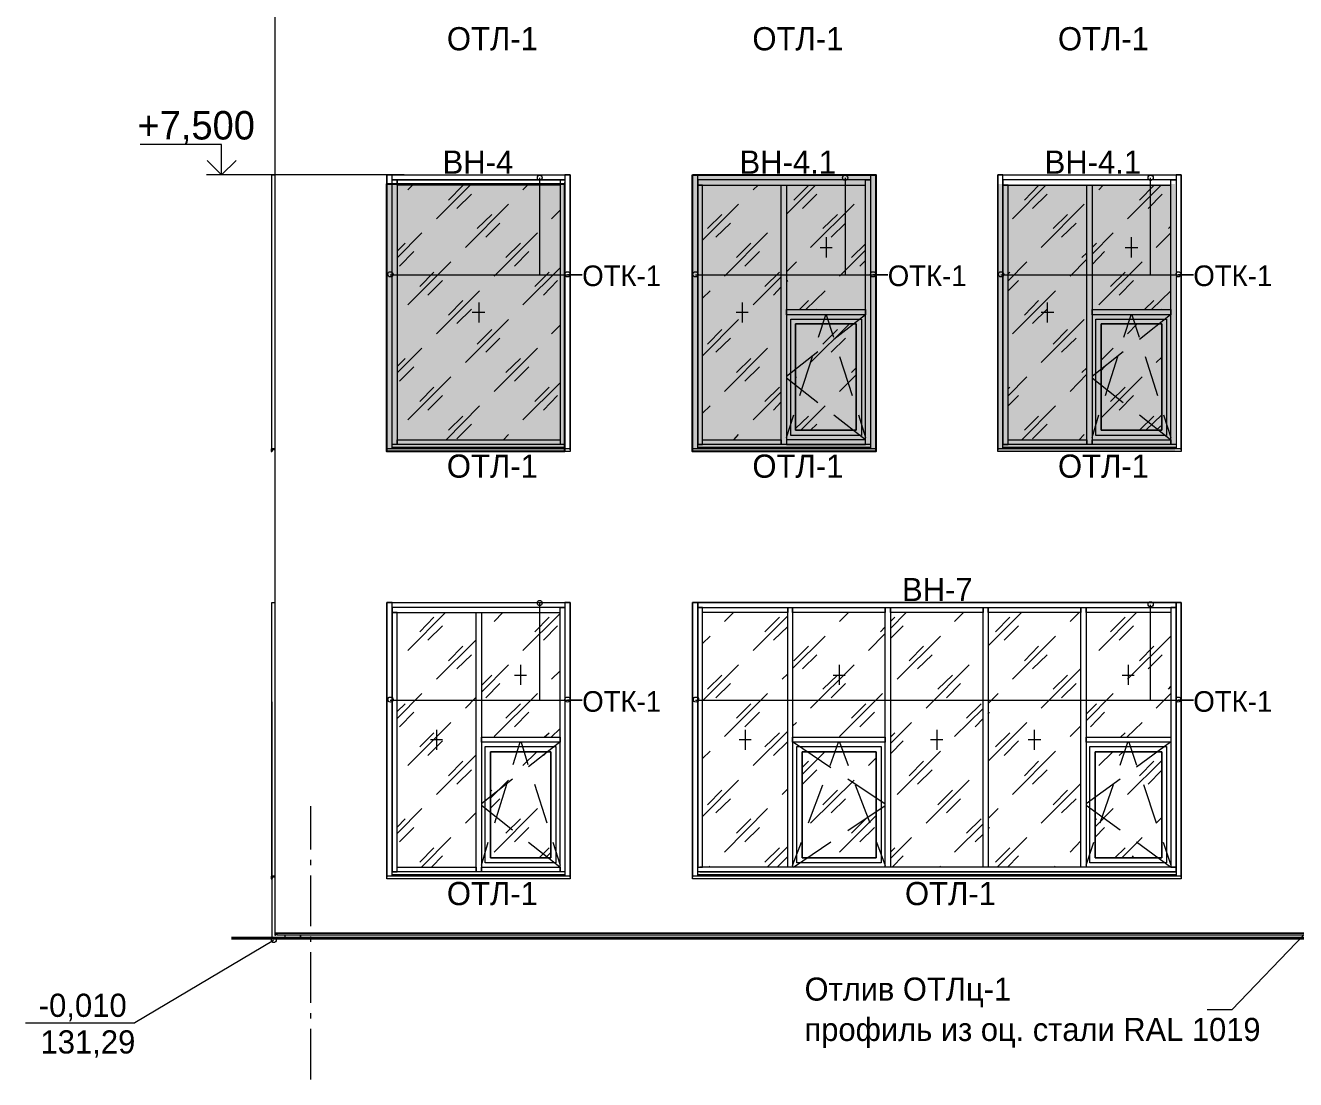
# Model space of a CAD drawing. Header units: millimetres. Extents: x 2294 to 908349, y -83289 to 219220.
# Drawn here: x 314830 to 327714, y 65636 to 76332 of the extents above; entities that cross this region are included whole.
import ezdxf

# ---------------------------------------------------------------- set-up
doc = ezdxf.new("R2010")
doc.units = ezdxf.units.MM
doc.layers.add('PDF _Геометрия', color=7, linetype='Continuous')
doc.layers.add('PDF _Текст', color=7, linetype='Continuous')

msp = doc.modelspace()

# ---------------------------------------------------------------- hatches: boundary and pattern name
at = {"transparency": 33554551}
h = msp.add_hatch(color=3, dxfattribs=at)
h.dxf.hatch_style = 1
h.paths.add_polyline_path([(321597.4, 74816.2), (323455.4, 74816.2), (323455.4, 72009.6), (321597.4, 72009.6)])
h = msp.add_hatch(color=3, dxfattribs=at)
h.dxf.hatch_style = 1
h.paths.add_polyline_path([(318498, 74723), (320297.1, 74723), (320297.1, 72009.6), (318498, 72009.6)])
h = msp.add_hatch(color=3, dxfattribs=at)
h.dxf.hatch_style = 1
h.paths.add_polyline_path([(324692.5, 74723), (326491.6, 74723), (326491.6, 72009.6), (324692.5, 72009.6)])

# ---------------------------------------------------------------- linework, layer by layer
for points in [[(321597.4, 74816.2), (323455.4, 74816.2), (323455.4, 72009.6), (321597.4, 72009.6)], [(318498, 74723), (320297.1, 74723), (320297.1, 72009.6), (318498, 72009.6)]]:
    msp.add_lwpolyline(points, close=True)
at = {"layer": 'PDF _Геометрия', "lineweight": 9}
for points in [[(317361.4, 81321.1), (317361.4, 67122.2), (337085.9, 67122.2), (337085.9, 70475.2), (345138.4, 70475.2), (345138.4, 67122.2), (346379.9, 67122.2), (346379.9, 70475.2), (354432.3, 70475.2), (354432.3, 67122.2), (355673.9, 67122.2), (355673.9, 70475.2), (366825.8, 70475.2), (366825.8, 67122.2), (367923, 67122.2), (367923, 81321.1), (367923, 67069.8)], [(318672.9, 74816.2), (317107.8, 74816.2), (316819.3, 74816.2), (316819.3, 75122.2), (315993.1, 75122.2)], [(316976.7, 74816.2), (316666.3, 74816.2)], [(317361.4, 72027.1), (317330.8, 72027.1), (317330.8, 72105.8), (317330.8, 73421.6), (317330.8, 74737.5), (317330.8, 74816.2), (317361.4, 74816.2)], [(318550.5, 72035.9), (318550.5, 72105.8), (318550.5, 74737.5), (318550.5, 74816.2), (318498, 74816.2), (318498, 74737.5), (318498, 72105.8), (318498, 72027.1), (318498, 74816.2), (320355.9, 74816.2), (320355.9, 72027.1), (320355.9, 72105.8), (320355.9, 74737.5), (320355.9, 74816.2), (320303.5, 74816.2), (320303.5, 74737.5)], [(320303.5, 72079.6), (318550.5, 72079.6), (318550.5, 74737.5), (318550.5, 74763.7), (318602.9, 74763.7), (318602.9, 74737.5), (318602.9, 72079.6), (318550.5, 72079.6)], [(320045.5, 74785.6), (320045.5, 73802), (320478.3, 73802), (320329.7, 73802)], [(320255.4, 74763.7), (320303.5, 74763.7)], [(320255.4, 74763.7), (320255.4, 74737.5)], [(320255.4, 74737.5), (320255.4, 72079.6)], [(320303.5, 72035.9), (320303.5, 72105.8), (320303.5, 74737.5), (320303.5, 72079.6)], [(321649.9, 72035.9), (321649.9, 72105.8), (321649.9, 73421.6), (321649.9, 72079.6), (321698, 72079.6), (321698, 73421.6), (321698, 74711.3), (321649.9, 74711.3), (321649.9, 73421.6), (321649.9, 74737.5), (321649.9, 74816.2), (321597.4, 74816.2), (321597.4, 74737.5), (321597.4, 73421.6), (321597.4, 72105.8), (321597.4, 72027.1), (321597.4, 74816.2), (323455.4, 74816.2), (323455.4, 72027.1), (323455.4, 72105.8), (323455.4, 73421.6), (323455.4, 74737.5), (323455.4, 74816.2), (323402.9, 74816.2), (323402.9, 74737.5), (323402.9, 73421.6), (323402.9, 72105.8), (323402.9, 72035.9)], [(323350.4, 72127.7), (322550.4, 72127.7), (322550.4, 72079.6), (323350.4, 72079.6), (323350.4, 73421.6), (323350.4, 74737.5), (323350.4, 74763.7), (323402.9, 74763.7), (323402.9, 74737.5), (323402.9, 73421.6), (323402.9, 72079.6), (323350.4, 72079.6), (323350.4, 72127.7), (323031.3, 72376.8)], [(323145, 74785.6), (323145, 73802), (323577.8, 73802), (323424.8, 73802)], [(324745, 72035.9), (324745, 72105.8), (324745, 73421.6), (324745, 72079.6), (324797.4, 72079.6), (324797.4, 73421.6), (324797.4, 74711.3), (324745, 74711.3), (324745, 73421.6), (324745, 74737.5), (324745, 74816.2), (324692.5, 74816.2), (324692.5, 74737.5), (324692.5, 73421.6), (324692.5, 72105.8), (324692.5, 72027.1), (324692.5, 74816.2), (326554.8, 74816.2), (326554.8, 72027.1), (326554.8, 72105.8), (326554.8, 73421.6), (326554.8, 74737.5), (326554.8, 74816.2), (326502.4, 74816.2), (326502.4, 74737.5), (326502.4, 73421.6), (326502.4, 72105.8), (326502.4, 72035.9)], [(326240.1, 74785.6), (326240.1, 73802), (326677.2, 73802), (326524.2, 73802)], [(318707.8, 74663.2), (318755.9, 74711.3)], [(319000.7, 74370.3), (319341.7, 74711.3)], [(319123.1, 74558.3), (319267.4, 74706.9)], [(319206.2, 74475.2), (319354.8, 74619.5)], [(319875, 74663.2), (319923.1, 74711.3)], [(322213.8, 74663.2), (322261.9, 74711.3)], [(322550.4, 74418.4), (322843.3, 74711.3)], [(322624.8, 74558.3), (322773.4, 74706.9)], [(322712.2, 74475.2), (322856.5, 74619.5)], [(324841.2, 74370.3), (325182.1, 74711.3)], [(324963.6, 74558.3), (325107.8, 74706.9)], [(325046.6, 74475.2), (325195.3, 74619.5)], [(325719.8, 74663.2), (325763.6, 74711.3)], [(326008.4, 74370.3), (326349.3, 74711.3)], [(326130.8, 74558.3), (326275, 74706.9)], [(326218.2, 74475.2), (326362.5, 74619.5)], [(319293.6, 74077.4), (319730.8, 74518.9)], [(321698, 74151.7), (322065.2, 74518.9)], [(322795.3, 74077.4), (323236.8, 74518.9)], [(325134, 74077.4), (325571.2, 74518.9)], [(319411.7, 74269.7), (319560.3, 74414)], [(320167.9, 74370.3), (320255.4, 74457.7)], [(321750.5, 74269.7), (321894.7, 74414)], [(322917.7, 74269.7), (323066.3, 74414)], [(325256.5, 74269.7), (325400.7, 74414)], [(318602.9, 73972.5), (318852.1, 74226)], [(319499.1, 74182.3), (319643.4, 74326.6)], [(319586.5, 73788.9), (320023.7, 74226)], [(321833.5, 74182.3), (321982.1, 74326.6)], [(321920.9, 73788.9), (322358.1, 74226)], [(323005.1, 74182.3), (323149.4, 74326.6)], [(325339.5, 74182.3), (325488.1, 74326.6)], [(325649.9, 74011.8), (325864.1, 74226)], [(326301.3, 74077.4), (326449.9, 74226)], [(326423.7, 74269.7), (326449.9, 74296)], [(318602.9, 74042.4), (318681.6, 74121.1)], [(319704.6, 73976.8), (319853.2, 74121.1)], [(322043.3, 73976.8), (322187.6, 74121.1)], [(322952.6, 74182.3), (322952.6, 73976.8)], [(323210.6, 73976.8), (323350.4, 74116.7)], [(325649.9, 74077.4), (325693.6, 74121.1)], [(326047.7, 74182.3), (326047.7, 73976.8)], [(318624.8, 73889.4), (318769, 74038)], [(319792, 73889.4), (319936.2, 74038)], [(322126.4, 73889.4), (322275, 74038)], [(322891.4, 74077.4), (323013.8, 74077.4)], [(323088.2, 73788.9), (323350.4, 74051.2)], [(325426.9, 73788.9), (325597.4, 73959.4)], [(325545, 73976.8), (325597.4, 74024.9)], [(325649.9, 73906.9), (325776.7, 74038)], [(325986.5, 74077.4), (326113.3, 74077.4)], [(318707.8, 73496), (319145, 73933.1)], [(318830.2, 73683.9), (318974.5, 73828.2)], [(319875, 73496), (320255.4, 73871.9)], [(319997.5, 73683.9), (320141.7, 73828.2)], [(322331.9, 73683.9), (322480.5, 73828.2)], [(322550.4, 73832.6), (322651, 73933.1)], [(323293.6, 73889.4), (323350.4, 73946.2)], [(324797.4, 73740.8), (324989.8, 73933.1)], [(324797.4, 73810.7), (324814.9, 73828.2)], [(325719.8, 73496), (326157, 73933.1)], [(325837.9, 73683.9), (325986.5, 73828.2)], [(318528.6, 73802), (320478.3, 73802)], [(318913.3, 73596.5), (319061.9, 73745.1)], [(320084.9, 73596.5), (320229.1, 73745.1)], [(321628, 73802), (323577.8, 73802)], [(322213.8, 73496), (322498, 73780.1)], [(322550.4, 73732), (322563.6, 73745.1)], [(324723.1, 73802), (326677.2, 73802)], [(324797.4, 73640.2), (324902.4, 73745.1)], [(325925.3, 73596.5), (326069.6, 73745.1)], [(319000.7, 73203.1), (319437.9, 73640.2)], [(321698, 73565.9), (321776.7, 73640.2)], [(322419.3, 73596.5), (322498, 73679.6)], [(322747.2, 73447.9), (322943.9, 73640.2)], [(324841.2, 73203.1), (325278.3, 73640.2)], [(326253.2, 73447.9), (326449.9, 73640.2)], [(319123.1, 73391), (319267.4, 73539.7)], [(319206.2, 73308), (319354.8, 73452.3)], [(319429.1, 73522.2), (319429.1, 73316.7)], [(322100.2, 73522.2), (322100.2, 73316.7)], [(322681.6, 73447.9), (322773.4, 73539.7)], [(322852.1, 73447.9), (322856.5, 73452.3)], [(324963.6, 73391), (325107.8, 73539.7)], [(325046.6, 73308), (325195.3, 73452.3)], [(325195.3, 73522.2), (325195.3, 73316.7)], [(326183.2, 73447.9), (326275, 73539.7)], [(326358.1, 73447.9), (326362.5, 73452.3)], [(319293.6, 72910.2), (319730.8, 73347.3)], [(319363.6, 73421.6), (319490.3, 73421.6)], [(321698, 72980.1), (322065.2, 73347.3)], [(322039, 73421.6), (322161.4, 73421.6)], [(322873.9, 73168.1), (322948.3, 73395.4)], [(322952.6, 73395.4), (323027, 73168.1)], [(323350.4, 73395.4), (323031.3, 73146.2)], [(325134, 73421.6), (325260.8, 73421.6)], [(325134, 72910.2), (325571.2, 73347.3)], [(325973.4, 73168.1), (326047.7, 73395.4)], [(326052.1, 73395.4), (326126.4, 73168.1)], [(326445.5, 73395.4), (326130.8, 73146.2)], [(319411.7, 73098.2), (319560.3, 73246.8)], [(320167.9, 73203.1), (320255.4, 73290.5)], [(321750.5, 73098.2), (321894.7, 73246.8)], [(322795.3, 72910.2), (323188.7, 73303.6)], [(322917.7, 73098.2), (323066.3, 73246.8)], [(325256.5, 73098.2), (325400.7, 73246.8)], [(326008.4, 73203.1), (326108.9, 73303.6)], [(318602.9, 72805.3), (318852.1, 73058.8)], [(319499.1, 73015.1), (319643.4, 73159.4)], [(319586.5, 72617.3), (320023.7, 73058.8)], [(321833.5, 73015.1), (321982.1, 73159.4)], [(321920.9, 72617.3), (322358.1, 73058.8)], [(323005.1, 73015.1), (323149.4, 73159.4)], [(325339.5, 73015.1), (325488.1, 73159.4)], [(325741.7, 72936.4), (325864.1, 73058.8)], [(318602.9, 72870.8), (318681.6, 72953.9)], [(319704.6, 72809.6), (319853.2, 72953.9)], [(322043.3, 72809.6), (322187.6, 72953.9)], [(322869.6, 73019.5), (322550.4, 72770.3)], [(322686, 72577.9), (322812.7, 72971.4)], [(323088.2, 72971.4), (323214.9, 72577.9)], [(325964.6, 73019.5), (325649.9, 72770.3)], [(325785.4, 72577.9), (325912.2, 72971.4)], [(326187.6, 72971.4), (326314.4, 72577.9)], [(326301.3, 72910.2), (326358.1, 72967)], [(318624.8, 72722.2), (318769, 72866.5)], [(319792, 72722.2), (319936.2, 72866.5)], [(322126.4, 72722.2), (322275, 72866.5)], [(323210.6, 72809.6), (323258.6, 72857.7)], [(325545, 72809.6), (325597.4, 72857.7)], [(325741.7, 72831.5), (325776.7, 72866.5)], [(318707.8, 72328.8), (319145, 72765.9)], [(319875, 72328.8), (320255.4, 72704.7)], [(322869.6, 72503.6), (322550.4, 72752.8)], [(322642.3, 72757.2), (322651, 72765.9)], [(323088.2, 72617.3), (323258.6, 72787.8)], [(324797.4, 72573.6), (324989.8, 72765.9)], [(325426.9, 72617.3), (325597.4, 72792.1)], [(325964.6, 72503.6), (325649.9, 72752.8)], [(325741.7, 72350.6), (326157, 72765.9)], [(318830.2, 72516.7), (318974.5, 72661)], [(318913.3, 72429.3), (319061.9, 72577.9)], [(319997.5, 72516.7), (320141.7, 72661)], [(320084.9, 72429.3), (320229.1, 72577.9)], [(322213.8, 72328.8), (322498, 72612.9)], [(322331.9, 72516.7), (322480.5, 72661)], [(324797.4, 72643.5), (324814.9, 72661)], [(324797.4, 72473), (324902.4, 72577.9)], [(325837.9, 72516.7), (325986.5, 72661)], [(325925.3, 72429.3), (326069.6, 72577.9)], [(319096.9, 72127.7), (319437.9, 72473)], [(321698, 72398.7), (321776.7, 72473)], [(322419.3, 72429.3), (322498, 72512.4)], [(322694.7, 72223.8), (322943.9, 72473)], [(324937.3, 72127.7), (325278.3, 72473)], [(319123.1, 72223.8), (319267.4, 72368.1)], [(319206.2, 72136.4), (319354.8, 72285)], [(322550.4, 72149.5), (322624.8, 72381.2)], [(322642.3, 72241.3), (322773.4, 72368.1)], [(322795.3, 72223.8), (322856.5, 72285)], [(323280.5, 72381.2), (323350.4, 72149.5)], [(324963.6, 72223.8), (325107.8, 72368.1)], [(325046.6, 72136.4), (325195.3, 72285)], [(325649.9, 72149.5), (325719.8, 72381.2)], [(326445.5, 72127.7), (326130.8, 72376.8)], [(326130.8, 72223.8), (326275, 72368.1)], [(326196.3, 72223.8), (326358.1, 72381.2)], [(326375.6, 72381.2), (326449.9, 72149.5)], [(319678.3, 72127.7), (319730.8, 72180.1)], [(322017.1, 72127.7), (322065.2, 72180.1)], [(325518.7, 72127.7), (325571.2, 72180.1)], [(326301.3, 72223.8), (326358.1, 72276.3)], [(320355.9, 72040.2), (320355.9, 72035.9), (318498, 72035.9), (318498, 72040.2)], [(320355.9, 72035.9), (320355.9, 72009.6), (318498, 72009.6), (318498, 72035.9)], [(320303.5, 72049), (318550.5, 72049), (320303.5, 72049)], [(320303.5, 72049), (318550.5, 72049)], [(320303.5, 72079.6), (320255.4, 72079.6)], [(323455.4, 72040.2), (323455.4, 72035.9), (321597.4, 72035.9), (321597.4, 72040.2)], [(323455.4, 72035.9), (323455.4, 72009.6), (321597.4, 72009.6), (321597.4, 72035.9)], [(323402.9, 72079.6), (321649.9, 72079.6)], [(323402.9, 72049), (321649.9, 72049), (323402.9, 72049)], [(323402.9, 72049), (321649.9, 72049)], [(326554.8, 72040.2), (326554.8, 72035.9), (324692.5, 72035.9), (324692.5, 72040.2)], [(326554.8, 72035.9), (326554.8, 72009.6), (324692.5, 72009.6), (324692.5, 72035.9)], [(326502.4, 72079.6), (324745, 72079.6)], [(326502.4, 72049), (324745, 72049), (326502.4, 72049)], [(326502.4, 72049), (324745, 72049)], [(317326.4, 72014), (317326.4, 72014)], [(318498, 72014), (318498, 72018.4)], [(320355.9, 72018.4), (320355.9, 72014)], [(321597.4, 72014), (321597.4, 72018.4)], [(323455.4, 72018.4), (323455.4, 72014)], [(324692.5, 72014), (324692.5, 72018.4)], [(326554.8, 72018.4), (326554.8, 72014)], [(317361.4, 67690.5), (317330.8, 67690.5), (317330.8, 67764.8), (317330.8, 69085), (317330.8, 70400.9), (317330.8, 70475.2), (317361.4, 70475.2)], [(318550.5, 67699.3), (318550.5, 67764.8), (318550.5, 69085), (318550.5, 67743), (318602.9, 67743), (318602.9, 69085), (318602.9, 70374.7), (318550.5, 70374.7), (318550.5, 69085), (318550.5, 70400.9), (318550.5, 70475.2), (318498, 70475.2), (318498, 70400.9), (318498, 69085), (318498, 67764.8), (318498, 67690.5), (318498, 70475.2), (320355.9, 70475.2), (320355.9, 67690.5), (320355.9, 67764.8), (320355.9, 69085), (320355.9, 70400.9), (320355.9, 70475.2), (320303.5, 70475.2), (320303.5, 70400.9), (320303.5, 69085), (320303.5, 67764.8), (320303.5, 67699.3)], [(318707.8, 69990), (319092.5, 70374.7)], [(319586.5, 70282.9), (319674, 70374.7)], [(319875, 69990), (320255.4, 70365.9)], [(320045.5, 70466.5), (320045.5, 69487.2), (320478.3, 69487.2), (320329.7, 69487.2)], [(321649.9, 67699.3), (321649.9, 67764.8), (321649.9, 69085), (321649.9, 70400.9), (321649.9, 70475.2), (321649.9, 70427.1), (321649.9, 69085), (321649.9, 67791.1), (321698, 67791.1), (321698, 69085), (321698, 70427.1), (321649.9, 70427.1), (321671.8, 70427.1), (322585.4, 70427.1), (323577.8, 70427.1), (324570.1, 70427.1), (325562.5, 70427.1), (326476.1, 70427.1), (326502.4, 70427.1), (326502.4, 70475.2), (326476.1, 70475.2), (325562.5, 70475.2), (324570.1, 70475.2), (323577.8, 70475.2), (322585.4, 70475.2), (321671.8, 70475.2), (321649.9, 70475.2), (321597.4, 70475.2), (321597.4, 70400.9), (321597.4, 69085), (321597.4, 67764.8), (321597.4, 67690.5), (321597.4, 70475.2), (326554.8, 70475.2), (326554.8, 67690.5), (326554.8, 67764.8), (326554.8, 69085), (326554.8, 70400.9), (326554.8, 70475.2), (326502.4, 70475.2), (326502.4, 70400.9), (326502.4, 69085), (326502.4, 70427.1), (326449.9, 70427.1), (326449.9, 69085), (326449.9, 67791.1), (326502.4, 67791.1), (326476.1, 67791.1), (325562.5, 67791.1), (324570.1, 67791.1), (323577.8, 67791.1), (322585.4, 67791.1), (321671.8, 67791.1)], [(321920.9, 70282.9), (322012.7, 70374.7)], [(323088.2, 70282.9), (323180, 70374.7)], [(323604, 70212.9), (323765.7, 70374.7)], [(324255.4, 70282.9), (324347.2, 70374.7)], [(324596.3, 70038.1), (324933, 70374.7)], [(325426.9, 70282.9), (325518.7, 70374.7)], [(325719.8, 69990), (326100.2, 70374.7)], [(326240.1, 70453.4), (326240.1, 69487.2), (326677.2, 69487.2), (326524.2, 69487.2)], [(318830.2, 70177.9), (318974.5, 70326.6)], [(318913.3, 70094.9), (319061.9, 70239.1)], [(319997.5, 70177.9), (320141.7, 70326.6)], [(320084.9, 70094.9), (320229.1, 70239.1)], [(322213.8, 69990), (322563.6, 70339.7)], [(322331.9, 70177.9), (322480.5, 70326.6)], [(322419.3, 70094.9), (322563.6, 70234.8)], [(323503.5, 70177.9), (323551.5, 70230.4)], [(323604, 70282.9), (323647.7, 70326.6)], [(323604, 70112.4), (323735.1, 70239.1)], [(324670.7, 70177.9), (324814.9, 70326.6)], [(324758.1, 70094.9), (324902.4, 70239.1)], [(325837.9, 70177.9), (325986.5, 70326.6)], [(325925.3, 70094.9), (326069.6, 70239.1)], [(319000.7, 69697.1), (319402.9, 70099.3)], [(321698, 70059.9), (321776.7, 70134.2)], [(322611.7, 69806.4), (322943.9, 70134.2)], [(323381, 69990), (323551.5, 70160.5)], [(323673.9, 69697.1), (324111.1, 70134.2)], [(324841.2, 69697.1), (325278.3, 70134.2)], [(326008.4, 69697.1), (326449.9, 70134.2)], [(319123.1, 69885), (319267.4, 70033.7)], [(322624.8, 69885), (322773.4, 70033.7)], [(323796.3, 69885), (323940.6, 70033.7)], [(324963.6, 69885), (325107.8, 70033.7)], [(326130.8, 69885), (326275, 70033.7)], [(319206.2, 69802), (319354.8, 69946.2)], [(319455.4, 69565.9), (319730.8, 69845.7)], [(319853.2, 69845.7), (319853.2, 69640.2)], [(321698, 69478.5), (322065.2, 69845.7)], [(322712.2, 69802), (322856.5, 69946.2)], [(322795.3, 69404.2), (323236.8, 69845.7)], [(323083.8, 69845.7), (323083.8, 69640.2)], [(323879.4, 69802), (324028, 69946.2)], [(323966.8, 69404.2), (324404, 69845.7)], [(325046.6, 69802), (325195.3, 69946.2)], [(326017.1, 69845.7), (326017.1, 69640.2)], [(326218.2, 69802), (326362.5, 69946.2)], [(319455.4, 69635.9), (319560.3, 69740.8)], [(319792, 69740.8), (319914.4, 69740.8)], [(320167.9, 69697.1), (320255.4, 69784.5)], [(321750.5, 69596.5), (321894.7, 69740.8)], [(322506.7, 69697.1), (322563.6, 69753.9)], [(322917.7, 69596.5), (323066.3, 69740.8)], [(323022.6, 69740.8), (323145, 69740.8)], [(324084.9, 69596.5), (324233.5, 69740.8)], [(325134, 69404.2), (325536.2, 69806.4)], [(325256.5, 69596.5), (325400.7, 69740.8)], [(325955.9, 69740.8), (326078.3, 69740.8)], [(319499.1, 69509.1), (319643.4, 69653.4)], [(321833.5, 69509.1), (321982.1, 69653.4)], [(323005.1, 69509.1), (323149.4, 69653.4)], [(324172.3, 69509.1), (324316.6, 69653.4)], [(325339.5, 69509.1), (325488.1, 69653.4)], [(326423.7, 69596.5), (326449.9, 69622.8)], [(317330.8, 69469.7), (317330.8, 67699.3), (317330.8, 67069.8), (317466.3, 67069.8), (317466.3, 67100.4)], [(318528.6, 69487.2), (320478.3, 69487.2)], [(318602.9, 69299.3), (318852.1, 69552.8)], [(318602.9, 69369.2), (318681.6, 69447.9)], [(319293.6, 69404.2), (319402.9, 69517.8)], [(319586.5, 69115.6), (320023.7, 69552.8)], [(319704.6, 69303.6), (319853.2, 69447.9)], [(321628, 69487.2), (326677.2, 69487.2)], [(321920.9, 69115.6), (322358.1, 69552.8)], [(322043.3, 69303.6), (322187.6, 69447.9)], [(323088.2, 69115.6), (323525.3, 69552.8)], [(323210.6, 69303.6), (323354.8, 69447.9)], [(324377.8, 69303.6), (324526.4, 69447.9)], [(324596.3, 69452.3), (324696.9, 69552.8)], [(325588.7, 69277.4), (325864.1, 69552.8)], [(325588.7, 69343), (325693.6, 69447.9)], [(326301.3, 69404.2), (326449.9, 69552.8)], [(318624.8, 69216.2), (318769, 69364.8)], [(319792, 69216.2), (319936.2, 69364.8)], [(322126.4, 69216.2), (322275, 69364.8)], [(323293.6, 69216.2), (323442.3, 69364.8)], [(324255.4, 69115.6), (324543.9, 69399.8)], [(324596.3, 69347.3), (324609.5, 69364.8)], [(325632.4, 69216.2), (325776.7, 69364.8)], [(318707.8, 68822.8), (319145, 69259.9)], [(320163.6, 69111.3), (320255.4, 69198.7)], [(322611.7, 69220.6), (322651, 69259.9)], [(323604, 69045.7), (323818.2, 69259.9)], [(324465.2, 69216.2), (324543.9, 69299.3)], [(324596.3, 68866.5), (324989.8, 69259.9)], [(325426.9, 69115.6), (325536.2, 69224.9)], [(326004, 69111.3), (326157, 69259.9)], [(318830.2, 69010.7), (318974.5, 69155)], [(318913.3, 68923.3), (319061.9, 69071.9)], [(318939.5, 69085), (319061.9, 69085)], [(319000.7, 69185.6), (319000.7, 68980.1)], [(320093.6, 69111.3), (320141.7, 69155)], [(321671.8, 67743), (322585.4, 67743), (323577.8, 67743), (324570.1, 67743), (325562.5, 67743), (326476.1, 67743), (326502.4, 67743), (326502.4, 67791.1), (326502.4, 69085), (326502.4, 67764.8), (326502.4, 67699.3)], [(322069.6, 69085), (322192, 69085)], [(322130.8, 69185.6), (322130.8, 68980.1)], [(322213.8, 68822.8), (322563.6, 69172.5)], [(322331.9, 69010.7), (322480.5, 69155)], [(322419.3, 68923.3), (322563.6, 69067.6)], [(323604, 69111.3), (323647.7, 69155)], [(323604, 68940.8), (323735.1, 69071.9)], [(324010.6, 69085), (324137.3, 69085)], [(324076.1, 69185.6), (324076.1, 68980.1)], [(324670.7, 69010.7), (324814.9, 69155)], [(324758.1, 68923.3), (324902.4, 69071.9)], [(325002.9, 69085), (325129.7, 69085)], [(325064.1, 69185.6), (325064.1, 68980.1)], [(325938.4, 69111.3), (325986.5, 69155)], [(319000.7, 68529.9), (319402.9, 68932)], [(319778.9, 68831.5), (319848.8, 69058.8)], [(319857.6, 69058.8), (319927.5, 68831.5)], [(319875, 68822.8), (320019.3, 68962.6)], [(320251, 69058.8), (319931.9, 68809.6)], [(320084.9, 68923.3), (320124.2, 68962.6)], [(321698, 68892.7), (321776.7, 68967)], [(322620.4, 69058.8), (323000.7, 68800.9)], [(322707.8, 68731), (322939.5, 68962.6)], [(322992, 68822.8), (323079.4, 69058.8)], [(323088.2, 69058.8), (323175.6, 68822.8)], [(323673.9, 68529.9), (324111.1, 68967)], [(324841.2, 68529.9), (325278.3, 68967)], [(325719.8, 68822.8), (325859.7, 68962.6)], [(325925.3, 68923.3), (325964.6, 68962.6)], [(325934, 68827.1), (326012.7, 69058.8)], [(326021.5, 69058.8), (326100.2, 68827.1)], [(326445.5, 69058.8), (326100.2, 68805.3)], [(319123.1, 68717.8), (319267.4, 68866.5)], [(322707.8, 68800.9), (322773.4, 68866.5)], [(323381, 68822.8), (323459.7, 68901.4)], [(323796.3, 68717.8), (323940.6, 68866.5)], [(324963.6, 68717.8), (325107.8, 68866.5)], [(326008.4, 68529.9), (326358.1, 68875.2)], [(326130.8, 68717.8), (326275, 68866.5)], [(319206.2, 68634.8), (319354.8, 68779)], [(319770.1, 68682.9), (319455.4, 68433.7)], [(319547.2, 68490.5), (319730.8, 68674.1)], [(321698, 68306.9), (322065.2, 68674.1)], [(322712.2, 68634.8), (322856.5, 68779)], [(322795.3, 68237), (323236.8, 68674.1)], [(323171.2, 68687.2), (323551.5, 68433.7)], [(323879.4, 68634.8), (324028, 68779)], [(323966.8, 68237), (324404, 68674.1)], [(325046.6, 68634.8), (325195.3, 68779)], [(325934, 68682.9), (325588.7, 68433.7)], [(326218.2, 68634.8), (326358.1, 68774.7)], [(319547.2, 68560.5), (319560.3, 68573.6)], [(319590.9, 68241.3), (319713.3, 68634.8)], [(319993.1, 68634.8), (320119.9, 68241.3)], [(321750.5, 68424.9), (321894.7, 68573.6)], [(322506.7, 68529.9), (322563.6, 68586.7)], [(322773.4, 68241.3), (322917.7, 68626)], [(322917.7, 68424.9), (323066.3, 68573.6)], [(323245.5, 68626), (323394.2, 68241.3)], [(324084.9, 68424.9), (324233.5, 68573.6)], [(325134, 68237), (325536.2, 68639.1)], [(325256.5, 68424.9), (325400.7, 68573.6)], [(325733, 68241.3), (325868.5, 68630.4)], [(326170.1, 68630.4), (326301.3, 68241.3)], [(319770.1, 68167), (319455.4, 68416.2)], [(319547.2, 68390), (319643.4, 68486.1)], [(321833.5, 68341.9), (321982.1, 68486.1)], [(323005.1, 68341.9), (323149.4, 68486.1)], [(323171.2, 68162.6), (323551.5, 68416.2)], [(324172.3, 68341.9), (324316.6, 68486.1)], [(325339.5, 68341.9), (325488.1, 68486.1)], [(325934, 68167), (325588.7, 68416.2)], [(317724.2, 67970.3), (317724.2, 68411.8)], [(318602.9, 68132), (318852.1, 68385.6)], [(319293.6, 68237), (319402.9, 68346.3)], [(319586.5, 67944.1), (320023.7, 68385.6)], [(321920.9, 67944.1), (322358.1, 68385.6)], [(323088.2, 67944.1), (323459.7, 68315.7)], [(324596.3, 68285), (324696.9, 68385.6)], [(325680.5, 68202), (325864.1, 68385.6)], [(326301.3, 68237), (326358.1, 68293.8)], [(318602.9, 68197.6), (318681.6, 68280.7)], [(318624.8, 68049), (318769, 68193.2)], [(319704.6, 68136.4), (319853.2, 68280.7)], [(319792, 68049), (319936.2, 68193.2)], [(322043.3, 68136.4), (322187.6, 68280.7)], [(322126.4, 68049), (322275, 68193.2)], [(323210.6, 68136.4), (323354.8, 68280.7)], [(323293.6, 68049), (323442.3, 68193.2)], [(324255.4, 67944.1), (324543.9, 68232.6)], [(324377.8, 68136.4), (324526.4, 68280.7)], [(324596.3, 68180.1), (324609.5, 68193.2)], [(325680.5, 68267.6), (325693.6, 68280.7)], [(325680.5, 68097.1), (325776.7, 68193.2)], [(318847.7, 67791.1), (319145, 68092.7)], [(319455.4, 67812.9), (319525.3, 68044.6)], [(320251, 67791.1), (319931.9, 68040.2)], [(320181.1, 68044.6), (320255.4, 67812.9)], [(322611.7, 67808.5), (322703.5, 68044.6)], [(322620.4, 67791.1), (323000.7, 68049)], [(323464.1, 68044.6), (323551.5, 67808.5)], [(323604, 67878.5), (323818.2, 68092.7)], [(324465.2, 68049), (324543.9, 68127.7)], [(324688.1, 67791.1), (324989.8, 68092.7)], [(325426.9, 67944.1), (325536.2, 68057.7)], [(325588.7, 67812.9), (325667.4, 68044.6)], [(325951.5, 67887.2), (326157, 68092.7)], [(326445.5, 67791.1), (326100.2, 68044.6)], [(326371.2, 68044.6), (326449.9, 67812.9)], [(318830.2, 67843.5), (318974.5, 67987.8)], [(318948.3, 67791.1), (319061.9, 67904.7)], [(320041.2, 67887.2), (320141.7, 67987.8)], [(320106.7, 67887.2), (320159.2, 67939.7)], [(322331.9, 67843.5), (322480.5, 67987.8)], [(322353.7, 67791.1), (322563.6, 68000.9)], [(322454.3, 67791.1), (322563.6, 67900.4)], [(323604, 67944.1), (323647.7, 67987.8)], [(323621.5, 67791.1), (323735.1, 67904.7)], [(324670.7, 67843.5), (324814.9, 67987.8)], [(324793.1, 67791.1), (324902.4, 67904.7)], [(325881.6, 67887.2), (325986.5, 67987.8)], [(326052.1, 67887.2), (326069.6, 67904.7)], [(317724.2, 67812.9), (317724.2, 67865.4)], [(321658.6, 67791.1), (321649.9, 67791.1)], [(321767.9, 67791.1), (321776.7, 67799.8)], [(324102.4, 67791.1), (324111.1, 67799.8)], [(325273.9, 67791.1), (325278.3, 67799.8)], [(317361.4, 67703.6), (317322, 67699.3), (317322, 67673), (317326.4, 67673), (317335.2, 67677.4), (317335.2, 67681.8), (317326.4, 67677.4), (317326.4, 67699.3), (317361.4, 67699.3)], [(317326.4, 67677.4), (317326.4, 67677.4)], [(317724.2, 67192.2), (317724.2, 67708)], [(320355.9, 67703.6), (320355.9, 67699.3), (318498, 67699.3), (318498, 67703.6)], [(320355.9, 67699.3), (320355.9, 67673), (318498, 67673), (318498, 67699.3)], [(318498, 67677.4), (318498, 67681.8)], [(320303.5, 67743), (318550.5, 67743)], [(320303.5, 67712.4), (318550.5, 67712.4), (320303.5, 67712.4)], [(320303.5, 67712.4), (318550.5, 67712.4)], [(320355.9, 67681.8), (320355.9, 67677.4)], [(326554.8, 67703.6), (326554.8, 67699.3), (321597.4, 67699.3), (321597.4, 67703.6)], [(326554.8, 67699.3), (326554.8, 67673), (321597.4, 67673), (321597.4, 67699.3)], [(321597.4, 67677.4), (321597.4, 67681.8)], [(326502.4, 67743), (321649.9, 67743)], [(326502.4, 67712.4), (321649.9, 67712.4), (326502.4, 67712.4)], [(326502.4, 67712.4), (321649.9, 67712.4)], [(326554.8, 67681.8), (326554.8, 67677.4)], [(317348.3, 67047.9), (315940.6, 66212.9)], [(337085.9, 67109.1), (337085.9, 67100.4), (317383.2, 67100.4), (317383.2, 67122.2), (337085.9, 67122.2), (317383.2, 67122.2), (317370.1, 67122.2), (317361.4, 67122.2), (317361.4, 67100.4), (317365.8, 67100.4), (317370.1, 67104.7), (317370.1, 67109.1), (317365.8, 67100.4), (317365.8, 67117.8), (317370.1, 67117.8), (317383.2, 67117.8)], [(317365.8, 67100.4), (317365.8, 67100.4)], [(317383.2, 67122.2), (337085.9, 67122.2), (337085.9, 67100.4)], [(317383.2, 67100.4), (317383.2, 67109.1)], [(317724.2, 67034.8), (317724.2, 67087.2)], [(327800.7, 67109.1), (327066.3, 66344.1), (326817.1, 66344.1)], [(317724.2, 66414), (317724.2, 66929.9)], [(317724.2, 66256.6), (317724.2, 66309.1)], [(315940.6, 66208.6), (314830.2, 66208.6)], [(317724.2, 65635.9), (317724.2, 66151.7)]]:
    msp.add_lwpolyline(points, dxfattribs=at)
at = {"layer": 'PDF _Геометрия', "lineweight": 18}
msp.add_lwpolyline([(316967.9, 74960.4), (316819.3, 74816.2), (316675.1, 74960.4)], dxfattribs=at)
at = {"layer": 'PDF _Геометрия', "lineweight": 9}
for points in [[(318576.7, 74763.7), (318550.5, 74763.7), (318550.5, 74816.2), (318576.7, 74816.2), (320303.5, 74816.2), (320303.5, 74763.7)], [(320255.4, 74711.3), (318602.9, 74711.3), (318602.9, 74763.7), (320255.4, 74763.7)], [(322524.2, 74763.7), (321649.9, 74763.7), (321649.9, 74711.3), (322524.2, 74711.3), (323350.4, 74711.3), (323350.4, 74763.7), (322524.2, 74763.7), (321671.8, 74763.7), (321649.9, 74763.7), (321649.9, 74816.2), (321671.8, 74816.2), (322524.2, 74816.2), (323376.7, 74816.2), (323402.9, 74816.2), (323402.9, 74763.7), (323376.7, 74763.7)], [(325623.7, 74763.7), (324745, 74763.7), (324745, 74711.3), (325623.7, 74711.3), (326449.9, 74711.3), (326449.9, 74763.7), (325623.7, 74763.7), (324771.2, 74763.7), (324745, 74763.7), (324745, 74816.2), (324771.2, 74816.2), (325623.7, 74816.2), (326476.1, 74816.2), (326502.4, 74816.2), (326502.4, 74763.7), (326476.1, 74763.7)], [(326449.9, 74737.5), (326449.9, 74763.7), (326502.4, 74763.7), (326502.4, 74737.5), (326502.4, 73421.6), (326502.4, 72079.6), (326449.9, 72079.6), (326449.9, 73421.6)], [(322550.4, 72079.6), (322498, 72079.6), (321698, 72079.6), (321698, 72127.7), (322498, 72127.7), (322498, 72079.6), (322498, 73421.6), (322498, 74711.3), (322550.4, 74711.3), (322550.4, 73421.6)], [(325649.9, 72079.6), (325597.4, 72079.6), (324797.4, 72079.6), (324797.4, 72127.7), (325597.4, 72127.7), (325597.4, 72079.6), (325597.4, 73421.6), (325597.4, 74711.3), (325649.9, 74711.3), (325649.9, 73421.6)], [(323350.4, 73395.4), (322550.4, 73395.4), (322550.4, 73447.9), (323350.4, 73447.9)], [(326449.9, 73395.4), (325649.9, 73395.4), (325649.9, 73447.9), (326449.9, 73447.9)], [(322594.2, 73351.7), (323311.1, 73351.7), (323311.1, 72171.4), (322594.2, 72171.4)], [(323311.1, 73351.7), (323311.1, 72171.4), (322594.2, 72171.4), (322594.2, 73351.7)], [(325689.2, 73351.7), (326406.2, 73351.7), (326406.2, 72171.4), (325689.2, 72171.4)], [(326406.2, 73351.7), (326406.2, 72171.4), (325689.2, 72171.4), (325689.2, 73351.7)], [(323258.6, 73303.6), (322642.3, 73303.6), (322642.3, 72223.8), (323258.6, 72223.8)], [(322642.3, 72223.8), (322642.3, 73303.6), (323258.6, 73303.6), (323258.6, 72223.8)], [(326358.1, 73303.6), (325741.7, 73303.6), (325741.7, 72223.8), (326358.1, 72223.8)], [(325741.7, 72223.8), (325741.7, 73303.6), (326358.1, 73303.6), (326358.1, 72223.8)], [(317326.4, 72014), (317326.4, 72035.9), (317361.4, 72040.2), (317322, 72035.9), (317322, 72009.6), (317326.4, 72009.6), (317335.2, 72014), (317335.2, 72018.4)], [(320255.4, 72079.6), (318602.9, 72079.6), (318602.9, 72127.7), (320255.4, 72127.7)], [(326449.9, 72079.6), (325649.9, 72079.6), (325649.9, 72127.7), (326449.9, 72127.7)], [(319429.1, 70427.1), (318550.5, 70427.1), (318550.5, 70374.7), (319429.1, 70374.7), (320255.4, 70374.7), (320255.4, 70427.1), (319429.1, 70427.1), (318576.7, 70427.1), (318550.5, 70427.1), (318550.5, 70475.2), (318576.7, 70475.2), (319429.1, 70475.2), (320281.6, 70475.2), (320303.5, 70475.2), (320303.5, 70427.1), (320281.6, 70427.1)], [(319455.4, 67743), (319402.9, 67743), (318602.9, 67743), (318602.9, 67791.1), (319402.9, 67791.1), (319402.9, 67743), (319402.9, 69085), (319402.9, 70374.7), (319455.4, 70374.7), (319455.4, 69085)], [(320255.4, 70400.9), (320255.4, 70427.1), (320303.5, 70427.1), (320303.5, 70400.9), (320303.5, 69085), (320303.5, 67743), (320255.4, 67743), (320255.4, 69085)], [(322563.6, 70374.7), (321698, 70374.7), (321698, 70427.1), (322563.6, 70427.1)], [(322563.6, 69085), (322563.6, 70427.1), (322611.7, 70427.1), (322611.7, 69085), (322611.7, 67791.1), (322563.6, 67791.1)], [(323551.5, 70374.7), (322611.7, 70374.7), (322611.7, 70427.1), (323551.5, 70427.1)], [(323551.5, 69085), (323551.5, 70427.1), (323604, 70427.1), (323604, 69085), (323604, 67791.1), (323551.5, 67791.1)], [(324543.9, 70374.7), (323604, 70374.7), (323604, 70427.1), (324543.9, 70427.1)], [(324543.9, 69085), (324543.9, 70427.1), (324596.3, 70427.1), (324596.3, 69085), (324596.3, 67791.1), (324543.9, 67791.1)], [(325536.2, 70374.7), (324596.3, 70374.7), (324596.3, 70427.1), (325536.2, 70427.1)], [(325536.2, 69085), (325536.2, 70427.1), (325588.7, 70427.1), (325588.7, 69085), (325588.7, 67791.1), (325536.2, 67791.1)], [(326449.9, 70374.7), (325588.7, 70374.7), (325588.7, 70427.1), (326449.9, 70427.1)], [(320255.4, 69058.8), (319455.4, 69058.8), (319455.4, 69111.3), (320255.4, 69111.3)], [(323551.5, 69058.8), (322611.7, 69058.8), (322611.7, 69111.3), (323551.5, 69111.3)], [(326449.9, 69058.8), (325588.7, 69058.8), (325588.7, 69111.3), (326449.9, 69111.3)], [(319494.7, 69015.1), (320211.7, 69015.1), (320211.7, 67834.8), (319494.7, 67834.8)], [(320211.7, 69015.1), (320211.7, 67834.8), (319494.7, 67834.8), (319494.7, 69015.1)], [(320159.2, 68962.6), (319547.2, 68962.6), (319547.2, 67887.2), (320159.2, 67887.2)], [(319547.2, 67887.2), (319547.2, 68962.6), (320159.2, 68962.6), (320159.2, 67887.2)], [(322655.4, 69015.1), (323512.2, 69015.1), (323512.2, 67834.8), (322655.4, 67834.8)], [(323512.2, 69015.1), (323512.2, 67834.8), (322655.4, 67834.8), (322655.4, 69015.1)], [(323459.7, 68962.6), (322707.8, 68962.6), (322707.8, 67887.2), (323459.7, 67887.2)], [(322707.8, 67887.2), (322707.8, 68962.6), (323459.7, 68962.6), (323459.7, 67887.2)], [(325628, 69015.1), (326406.2, 69015.1), (326406.2, 67834.8), (325628, 67834.8)], [(326406.2, 69015.1), (326406.2, 67834.8), (325628, 67834.8), (325628, 69015.1)], [(326358.1, 68962.6), (325680.5, 68962.6), (325680.5, 67887.2), (326358.1, 67887.2)], [(325680.5, 67887.2), (325680.5, 68962.6), (326358.1, 68962.6), (326358.1, 67887.2)], [(320255.4, 67743), (319455.4, 67743), (319455.4, 67791.1), (320255.4, 67791.1)], [(317370.1, 67122.2), (317370.1, 67117.8)], [(317619.3, 67069.8), (317619.3, 67100.4)]]:
    msp.add_lwpolyline(points, close=True, dxfattribs=at)
at = {"layer": 'PDF _Геометрия', "lineweight": 40}
msp.add_lwpolyline([(412198.3, 67069.8), (316919.9, 67069.8)], dxfattribs=at)
at = {"layer": 'PDF _Геометрия', "lineweight": 9}
for points in [[(320023.7, 74785.6), (320023.7, 74803.1), (320032.4, 74811.8), (320045.5, 74811.8)], [(320023.7, 74785.6), (320023.7, 74803.1), (320032.4, 74811.8), (320045.5, 74811.8)], [(320045.5, 74759.4), (320032.4, 74759.4), (320023.7, 74772.5), (320023.7, 74785.6)], [(320045.5, 74759.4), (320032.4, 74759.4), (320023.7, 74772.5), (320023.7, 74785.6)], [(320045.5, 74811.8), (320058.7, 74811.8), (320071.8, 74803.1), (320071.8, 74785.6)], [(320045.5, 74811.8), (320058.7, 74811.8), (320071.8, 74803.1), (320071.8, 74785.6)], [(320071.8, 74785.6), (320071.8, 74772.5), (320058.7, 74759.4), (320045.5, 74759.4)], [(320071.8, 74785.6), (320071.8, 74772.5), (320058.7, 74759.4), (320045.5, 74759.4)], [(323118.8, 74785.6), (323118.8, 74803.1), (323127.5, 74811.8), (323145, 74811.8)], [(323118.8, 74785.6), (323118.8, 74803.1), (323127.5, 74811.8), (323145, 74811.8)], [(323145, 74759.4), (323127.5, 74759.4), (323118.8, 74772.5), (323118.8, 74785.6)], [(323145, 74759.4), (323127.5, 74759.4), (323118.8, 74772.5), (323118.8, 74785.6)], [(323145, 74811.8), (323158.1, 74811.8), (323171.2, 74803.1), (323171.2, 74785.6)], [(323145, 74811.8), (323158.1, 74811.8), (323171.2, 74803.1), (323171.2, 74785.6)], [(323171.2, 74785.6), (323171.2, 74772.5), (323158.1, 74759.4), (323145, 74759.4)], [(323171.2, 74785.6), (323171.2, 74772.5), (323158.1, 74759.4), (323145, 74759.4)], [(326218.2, 74785.6), (326218.2, 74803.1), (326226.9, 74811.8), (326244.4, 74811.8)], [(326218.2, 74785.6), (326218.2, 74803.1), (326226.9, 74811.8), (326244.4, 74811.8)], [(326244.4, 74759.4), (326226.9, 74759.4), (326218.2, 74772.5), (326218.2, 74785.6)], [(326244.4, 74759.4), (326226.9, 74759.4), (326218.2, 74772.5), (326218.2, 74785.6)], [(326244.4, 74811.8), (326257.5, 74811.8), (326270.7, 74803.1), (326270.7, 74785.6)], [(326244.4, 74811.8), (326257.5, 74811.8), (326270.7, 74803.1), (326270.7, 74785.6)], [(326270.7, 74785.6), (326270.7, 74772.5), (326257.5, 74759.4), (326244.4, 74759.4)], [(326270.7, 74785.6), (326270.7, 74772.5), (326257.5, 74759.4), (326244.4, 74759.4)], [(318506.7, 73806.3), (318506.7, 73823.8), (318515.5, 73832.6), (318533, 73832.6)], [(318506.7, 73806.3), (318506.7, 73823.8), (318515.5, 73832.6), (318533, 73832.6)], [(318533, 73832.6), (318546.1, 73832.6), (318559.2, 73823.8), (318559.2, 73806.3)], [(318533, 73832.6), (318546.1, 73832.6), (318559.2, 73823.8), (318559.2, 73806.3)], [(320303.5, 73806.3), (320303.5, 73823.8), (320312.2, 73832.6), (320329.7, 73832.6)], [(320303.5, 73806.3), (320303.5, 73823.8), (320312.2, 73832.6), (320329.7, 73832.6)], [(320329.7, 73832.6), (320342.8, 73832.6), (320355.9, 73823.8), (320355.9, 73806.3)], [(320329.7, 73832.6), (320342.8, 73832.6), (320355.9, 73823.8), (320355.9, 73806.3)], [(321601.8, 73806.3), (321601.8, 73823.8), (321610.6, 73832.6), (321628, 73832.6)], [(321601.8, 73806.3), (321601.8, 73823.8), (321610.6, 73832.6), (321628, 73832.6)], [(321628, 73832.6), (321641.2, 73832.6), (321654.3, 73823.8), (321654.3, 73806.3)], [(321628, 73832.6), (321641.2, 73832.6), (321654.3, 73823.8), (321654.3, 73806.3)], [(323402.9, 73806.3), (323402.9, 73823.8), (323411.6, 73832.6), (323429.1, 73832.6)], [(323402.9, 73806.3), (323402.9, 73823.8), (323411.6, 73832.6), (323429.1, 73832.6)], [(323429.1, 73832.6), (323442.3, 73832.6), (323455.4, 73823.8), (323455.4, 73806.3)], [(323429.1, 73832.6), (323442.3, 73832.6), (323455.4, 73823.8), (323455.4, 73806.3)], [(324701.3, 73806.3), (324701.3, 73823.8), (324710, 73832.6), (324727.5, 73832.6)], [(324701.3, 73806.3), (324701.3, 73823.8), (324710, 73832.6), (324727.5, 73832.6)], [(324727.5, 73832.6), (324740.6, 73832.6), (324753.7, 73823.8), (324753.7, 73806.3)], [(324727.5, 73832.6), (324740.6, 73832.6), (324753.7, 73823.8), (324753.7, 73806.3)], [(326502.4, 73806.3), (326502.4, 73823.8), (326511.1, 73832.6), (326524.2, 73832.6)], [(326502.4, 73806.3), (326502.4, 73823.8), (326511.1, 73832.6), (326524.2, 73832.6)], [(326524.2, 73832.6), (326537.3, 73832.6), (326550.4, 73823.8), (326550.4, 73806.3)], [(326524.2, 73832.6), (326537.3, 73832.6), (326550.4, 73823.8), (326550.4, 73806.3)], [(318533, 73780.1), (318515.5, 73780.1), (318506.7, 73793.2), (318506.7, 73806.3)], [(318533, 73780.1), (318515.5, 73780.1), (318506.7, 73793.2), (318506.7, 73806.3)], [(318559.2, 73806.3), (318559.2, 73793.2), (318546.1, 73780.1), (318533, 73780.1)], [(318559.2, 73806.3), (318559.2, 73793.2), (318546.1, 73780.1), (318533, 73780.1)], [(320329.7, 73780.1), (320312.2, 73780.1), (320303.5, 73793.2), (320303.5, 73806.3)], [(320329.7, 73780.1), (320312.2, 73780.1), (320303.5, 73793.2), (320303.5, 73806.3)], [(320355.9, 73806.3), (320355.9, 73793.2), (320342.8, 73780.1), (320329.7, 73780.1)], [(320355.9, 73806.3), (320355.9, 73793.2), (320342.8, 73780.1), (320329.7, 73780.1)], [(321628, 73780.1), (321610.6, 73780.1), (321601.8, 73793.2), (321601.8, 73806.3)], [(321628, 73780.1), (321610.6, 73780.1), (321601.8, 73793.2), (321601.8, 73806.3)], [(321654.3, 73806.3), (321654.3, 73793.2), (321641.2, 73780.1), (321628, 73780.1)], [(321654.3, 73806.3), (321654.3, 73793.2), (321641.2, 73780.1), (321628, 73780.1)], [(323429.1, 73780.1), (323411.6, 73780.1), (323402.9, 73793.2), (323402.9, 73806.3)], [(323429.1, 73780.1), (323411.6, 73780.1), (323402.9, 73793.2), (323402.9, 73806.3)], [(323455.4, 73806.3), (323455.4, 73793.2), (323442.3, 73780.1), (323429.1, 73780.1)], [(323455.4, 73806.3), (323455.4, 73793.2), (323442.3, 73780.1), (323429.1, 73780.1)], [(324727.5, 73780.1), (324710, 73780.1), (324701.3, 73793.2), (324701.3, 73806.3)], [(324727.5, 73780.1), (324710, 73780.1), (324701.3, 73793.2), (324701.3, 73806.3)], [(324753.7, 73806.3), (324753.7, 73793.2), (324740.6, 73780.1), (324727.5, 73780.1)], [(324753.7, 73806.3), (324753.7, 73793.2), (324740.6, 73780.1), (324727.5, 73780.1)], [(326524.2, 73780.1), (326511.1, 73780.1), (326502.4, 73793.2), (326502.4, 73806.3)], [(326524.2, 73780.1), (326511.1, 73780.1), (326502.4, 73793.2), (326502.4, 73806.3)], [(326550.4, 73806.3), (326550.4, 73793.2), (326537.3, 73780.1), (326524.2, 73780.1)], [(326550.4, 73806.3), (326550.4, 73793.2), (326537.3, 73780.1), (326524.2, 73780.1)], [(320023.7, 70470.8), (320023.7, 70488.3), (320032.4, 70497.1), (320045.5, 70497.1)], [(320023.7, 70470.8), (320023.7, 70488.3), (320032.4, 70497.1), (320045.5, 70497.1)], [(320045.5, 70497.1), (320058.7, 70497.1), (320071.8, 70488.3), (320071.8, 70470.8)], [(320045.5, 70497.1), (320058.7, 70497.1), (320071.8, 70488.3), (320071.8, 70470.8)], [(326218.2, 70457.7), (326218.2, 70475.2), (326226.9, 70484), (326244.4, 70484)], [(326218.2, 70457.7), (326218.2, 70475.2), (326226.9, 70484), (326244.4, 70484)], [(326244.4, 70484), (326257.5, 70484), (326270.7, 70475.2), (326270.7, 70457.7)], [(326244.4, 70484), (326257.5, 70484), (326270.7, 70475.2), (326270.7, 70457.7)], [(320045.5, 70444.6), (320032.4, 70444.6), (320023.7, 70457.7), (320023.7, 70470.8)], [(320045.5, 70444.6), (320032.4, 70444.6), (320023.7, 70457.7), (320023.7, 70470.8)], [(320071.8, 70470.8), (320071.8, 70457.7), (320058.7, 70444.6), (320045.5, 70444.6)], [(320071.8, 70470.8), (320071.8, 70457.7), (320058.7, 70444.6), (320045.5, 70444.6)], [(326244.4, 70431.5), (326226.9, 70431.5), (326218.2, 70444.6), (326218.2, 70457.7)], [(326244.4, 70431.5), (326226.9, 70431.5), (326218.2, 70444.6), (326218.2, 70457.7)], [(326270.7, 70457.7), (326270.7, 70444.6), (326257.5, 70431.5), (326244.4, 70431.5)], [(326270.7, 70457.7), (326270.7, 70444.6), (326257.5, 70431.5), (326244.4, 70431.5)], [(318506.7, 69491.6), (318506.7, 69509.1), (318515.5, 69517.8), (318533, 69517.8)], [(318506.7, 69491.6), (318506.7, 69509.1), (318515.5, 69517.8), (318533, 69517.8)], [(318533, 69465.4), (318515.5, 69465.4), (318506.7, 69478.5), (318506.7, 69491.6)], [(318533, 69465.4), (318515.5, 69465.4), (318506.7, 69478.5), (318506.7, 69491.6)], [(318533, 69517.8), (318546.1, 69517.8), (318559.2, 69509.1), (318559.2, 69491.6)], [(318533, 69517.8), (318546.1, 69517.8), (318559.2, 69509.1), (318559.2, 69491.6)], [(318559.2, 69491.6), (318559.2, 69478.5), (318546.1, 69465.4), (318533, 69465.4)], [(318559.2, 69491.6), (318559.2, 69478.5), (318546.1, 69465.4), (318533, 69465.4)], [(320303.5, 69491.6), (320303.5, 69509.1), (320312.2, 69517.8), (320329.7, 69517.8)], [(320303.5, 69491.6), (320303.5, 69509.1), (320312.2, 69517.8), (320329.7, 69517.8)], [(320329.7, 69465.4), (320312.2, 69465.4), (320303.5, 69478.5), (320303.5, 69491.6)], [(320329.7, 69465.4), (320312.2, 69465.4), (320303.5, 69478.5), (320303.5, 69491.6)], [(320329.7, 69517.8), (320342.8, 69517.8), (320355.9, 69509.1), (320355.9, 69491.6)], [(320329.7, 69517.8), (320342.8, 69517.8), (320355.9, 69509.1), (320355.9, 69491.6)], [(320355.9, 69491.6), (320355.9, 69478.5), (320342.8, 69465.4), (320329.7, 69465.4)], [(320355.9, 69491.6), (320355.9, 69478.5), (320342.8, 69465.4), (320329.7, 69465.4)], [(321606.2, 69491.6), (321606.2, 69509.1), (321614.9, 69517.8), (321632.4, 69517.8)], [(321606.2, 69491.6), (321606.2, 69509.1), (321614.9, 69517.8), (321632.4, 69517.8)], [(321632.4, 69465.4), (321614.9, 69465.4), (321606.2, 69478.5), (321606.2, 69491.6)], [(321632.4, 69465.4), (321614.9, 69465.4), (321606.2, 69478.5), (321606.2, 69491.6)], [(321632.4, 69517.8), (321645.5, 69517.8), (321658.6, 69509.1), (321658.6, 69491.6)], [(321632.4, 69517.8), (321645.5, 69517.8), (321658.6, 69509.1), (321658.6, 69491.6)], [(321658.6, 69491.6), (321658.6, 69478.5), (321645.5, 69465.4), (321632.4, 69465.4)], [(321658.6, 69491.6), (321658.6, 69478.5), (321645.5, 69465.4), (321632.4, 69465.4)], [(326502.4, 69491.6), (326502.4, 69509.1), (326511.1, 69517.8), (326524.2, 69517.8)], [(326502.4, 69491.6), (326502.4, 69509.1), (326511.1, 69517.8), (326524.2, 69517.8)], [(326524.2, 69465.4), (326511.1, 69465.4), (326502.4, 69478.5), (326502.4, 69491.6)], [(326524.2, 69465.4), (326511.1, 69465.4), (326502.4, 69478.5), (326502.4, 69491.6)], [(326524.2, 69517.8), (326537.3, 69517.8), (326550.4, 69509.1), (326550.4, 69491.6)], [(326524.2, 69517.8), (326537.3, 69517.8), (326550.4, 69509.1), (326550.4, 69491.6)], [(326550.4, 69491.6), (326550.4, 69478.5), (326537.3, 69465.4), (326524.2, 69465.4)], [(326550.4, 69491.6), (326550.4, 69478.5), (326537.3, 69465.4), (326524.2, 69465.4)], [(317326.4, 67052.3), (317326.4, 67069.8), (317335.2, 67078.5), (317348.3, 67078.5)], [(317326.4, 67052.3), (317326.4, 67069.8), (317335.2, 67078.5), (317348.3, 67078.5)], [(317348.3, 67026), (317335.2, 67026), (317326.4, 67039.2), (317326.4, 67052.3)], [(317348.3, 67026), (317335.2, 67026), (317326.4, 67039.2), (317326.4, 67052.3)], [(317348.3, 67078.5), (317361.4, 67078.5), (317374.5, 67069.8), (317374.5, 67052.3)], [(317348.3, 67078.5), (317361.4, 67078.5), (317374.5, 67069.8), (317374.5, 67052.3)], [(317374.5, 67052.3), (317374.5, 67039.2), (317361.4, 67026), (317348.3, 67026)], [(317374.5, 67052.3), (317374.5, 67039.2), (317361.4, 67026), (317348.3, 67026)]]:
    msp.add_open_spline(points, degree=3, dxfattribs=at)

# ---------------------------------------------------------------- texts
at = {"layer": 'PDF _Текст', "attachment_point": 4, "style": ''}
for s, insert, char_height in [('ОТЛ-1', (319105.4, 76195.1), 235.29), ('ОТЛ-1', (322204.5, 76195.1), 235.29), ('ОТЛ-1', (325303.7, 76195.1), 235.29), ('+7,500', (315966.6, 75291.9), 288.74), ('ВН-4', (319061.6, 74944.8), 235.29), ('ВН-4.1', (322073.6, 74944.8), 235.29), ('ВН-4.1', (325168.5, 74944.8), 235.29), ('ОТК-1', (320478, 73790.2), 209.3), ('ОТК-1', (323577.4, 73790.2), 209.3), ('ОТК-1', (326676.8, 73790.2), 209.3), ('ОТЛ-1', (319105, 71858.6), 235.29), ('ОТЛ-1', (322204.5, 71858.6), 235.29), ('ОТЛ-1', (325304.1, 71858.6), 235.29), ('ВН-7', (323721.7, 70608.3), 235.29), ('ОТК-1', (320478, 69471.1), 209.3), ('ОТК-1', (326676.8, 69471.1), 209.3), ('ОТЛ-1', (319105.3, 67522.1), 235.29), ('ОТЛ-1', (323752, 67522.1), 235.29), ('Отлив ОТЛц-1', (322733.7, 66520.5), 234.041), ('-0,010', (314965.6, 66368), 235.29), ('профиль из оц. стали RAL 1019 ', (322733.7, 66109.6), 234.041), ('131,29', (314983.1, 65996.4), 235.29)]:
    msp.add_mtext(s, dxfattribs=dict(at, insert=insert, char_height=char_height))

doc.saveas('drawing.dxf')
